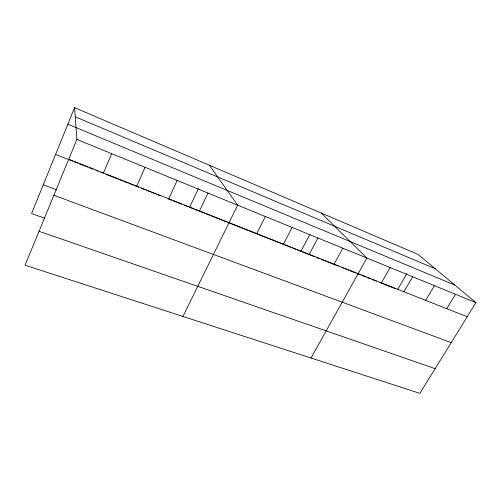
<?xml version="1.0" encoding="UTF-8"?>
<svg xmlns="http://www.w3.org/2000/svg" width="501" height="501" viewBox="0 0 501 501"><rect width="100%" height="100%" fill="white"/><g stroke="black" fill="none" stroke-linecap="round" stroke-linejoin="round"><path stroke-width="0.75" d="M74.574 107.652L76.903 139.441L25.05 265.217L419.882 393.348L475.95 302.648L418.003 254.37L74.574 107.652L31.576 213.564L44.633 218.204M103.438 172.945L111.704 153.675M136.742 186.109L145.102 167.334M168.731 198.759L177.179 180.454M198.452 188.508L189.553 207.358L193.135 208.767M199.492 210.921L208.003 193.06M182.94 316.457L237.656 205.191L209.418 165.261M256.762 233.56L265.38 216.526M283.453 244.112L292.114 227.46M310.038 234.13L300.926 251.358L297.306 249.93M309.223 254.301L317.91 238.013M334.111 264.14L342.816 248.195M310.996 358.015L366.882 258.04L321.204 213.019M381.411 282.84L390.147 267.553M397.587 289.553L406.918 273.477M403.912 291.739L412.655 276.759M425.687 300.349L434.43 285.664M446.786 308.685L455.522 294.294M39.04 231.287L435.144 368.661M53.889 195.265L451.232 342.628M43.255 184.8L56.375 189.716M68.75 159.23L467.22 316.77M55.586 154.421L72.739 161.197M74.167 161.76L77.743 163.176M79.171 163.739L87.813 167.152M89.266 167.729L92.904 169.169M95.81 170.315L97.996 171.179M100.908 172.325L103.087 173.189M105.999 174.342L111.817 176.64M112.543 176.928L118.324 179.214M119.77 179.784L123.384 181.212M124.83 181.782L128.45 183.209M129.891 183.779L133.51 185.207M134.957 185.783L138.57 187.211M141.445 188.345L145.046 189.766M146.48 190.336L150.081 191.758M151.521 192.328L155.116 193.749M156.556 194.319L160.151 195.741M168.054 198.859L171.636 200.275M173.07 200.845L176.653 202.26M178.087 202.824L181.669 204.239M184.537 205.372L188.119 206.788M194.563 209.337L198.139 210.746M199.573 211.316L204.577 213.294M206.011 213.858L209.587 215.273M211.015 215.837L213.163 216.683M213.883 216.964L226.051 221.774M227.485 222.344L236.077 225.738M236.791 226.02L257.602 234.243M258.322 234.524L279.207 242.778M279.927 243.066L290.787 247.356M292.233 247.926L295.853 249.36M302.328 251.915L314.296 256.644M316.407 257.476L319.926 258.867M321.335 259.424L338.35 266.15M341.901 267.553L344.043 268.398M345.477 268.962L349.053 270.377M350.481 270.941L355.491 272.92M356.919 273.483L360.495 274.899M361.941 275.469L365.555 276.896M367.001 277.466L370.615 278.894M372.061 279.47L376.395 281.18M379.996 282.602L382.106 283.434M383.509 283.992L395.477 288.72M76.903 139.441L475.95 302.648M67.86 124.185L454.839 285.063M75.25 116.827L435.237 268.73"/></g></svg>
